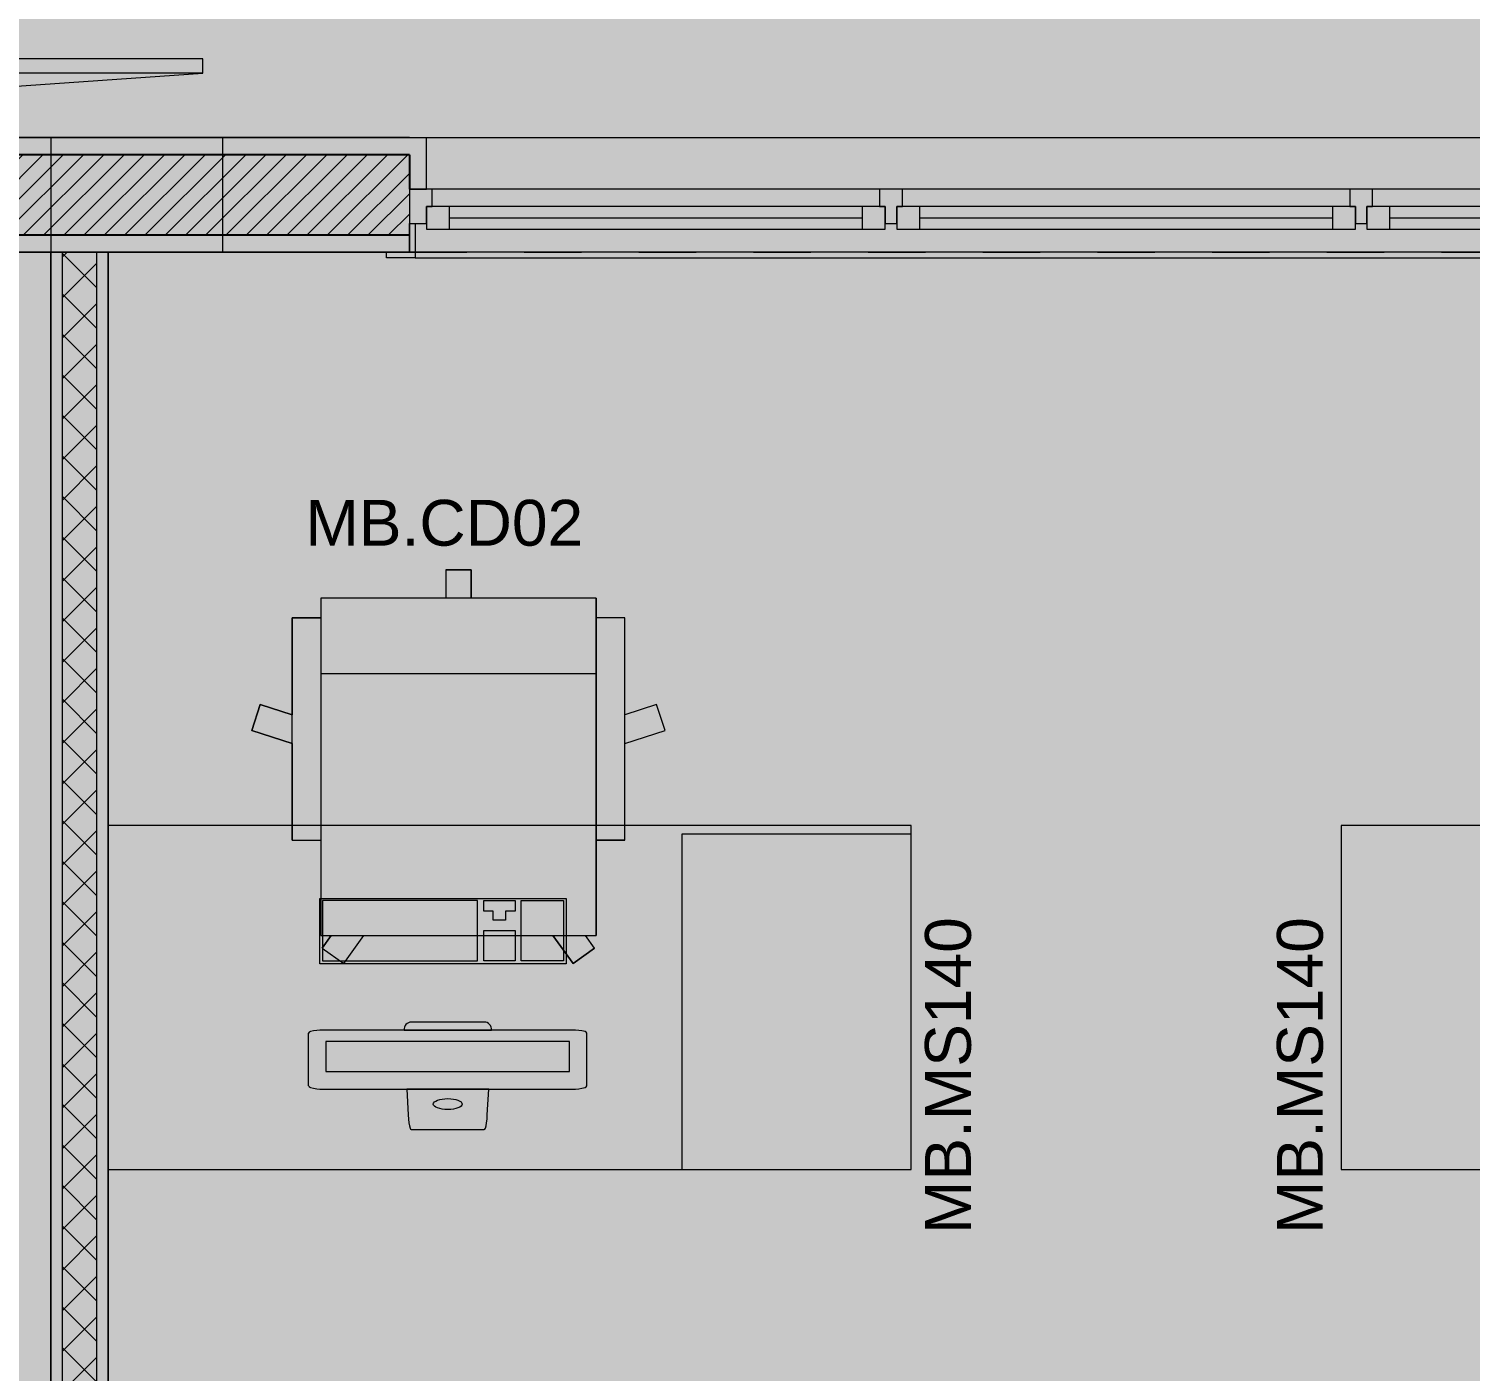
# Model space of a CAD drawing. Header units: metres. Extents: x -77 to 21.6, y -70.6 to -27.7.
# Drawn here: x -62.853 to -60.339, y -49.253 to -46.91 of the extents above; entities that cross this region are included whole.
import ezdxf

# ---------------------------------------------------------------- set-up
doc = ezdxf.new("R2010")
doc.units = ezdxf.units.M
doc.header["$MEASUREMENT"] = 0
doc.linetypes.add('Dashed', pattern=[0.07, 0.045, -0.025])
for name, color, linetype in [('Concreto moldado in loco_Pilares.IFC Model', 7, 'Continuous'), ('Janelas Archicad', 7, 'Continuous'), ('MOBILIÁRIO', 7, 'Continuous'), ('NOTAS-LAYOUT.EXEC', 7, 'Continuous'), ('PAREDE CONSTRUIR', 7, 'Continuous')]:
    doc.layers.add(name, color=color, linetype=linetype)
for name, color, linetype, lineweight in [('Concreto moldado in loco_Pilares.IFC Model_Caneta_No__241', 7, 'Continuous', 13), ('Concreto moldado in loco_Pilares.IFC Model_Caneta_No__4', 7, 'Continuous', 20), ('Janelas Archicad_Caneta_No__10', 7, 'Continuous', 5), ('Janelas Archicad_Caneta_No__241', 7, 'Continuous', 13), ('MOBILIÁRIO_Caneta_No__96', 252, 'Continuous', 0), ('NOTAS-LAYOUT.EXEC_Caneta_No__99', 7, 'Continuous', 20), ('PAREDE CONSTRUIR_Caneta_No__241', 7, 'Continuous', 13), ('PAREDE CONSTRUIR_Caneta_No__3', 7, 'Continuous', 25), ('PAREDE CONSTRUIR_Caneta_No__83', 84, 'Continuous', 0)]:
    doc.layers.add(name, color=color, linetype=linetype, lineweight=lineweight)
for name, color, linetype, lineweight, true_color in [('Janelas Archicad_Caneta_No__9', 7, 'Continuous', 5, 0x020202), ('LAJES.EST_Caneta_No__18', 7, 'Continuous', 0, 0xdfdfdf), ('LAJES.EST_Caneta_No__254', 7, 'Continuous', 0, 0xd1c9ad), ('MOBILIÁRIO_Caneta_No__19', 7, 'Continuous', 0, 0xe9e9e9), ('ZONA_Caneta_No__56', 7, 'Continuous', 0, 0xffe495)]:
    doc.layers.add(name, color=color, linetype=linetype, lineweight=lineweight, true_color=true_color)
doc.styles.add('GENERATED_STYLE_1', font='arial.ttf')

# ---------------------------------------------------------------- blocks, each defined once
blk = doc.blocks.new('Horizontal Multi-Sash Window 26_5')
at = {"layer": 'Janelas Archicad', "linetype": 'Continuous', "lineweight": 0, "true_color": 0xffffff}
for points in [[(-1.25, 0), (1.25, 0), (1.25, 0.05), (1.24, 0.06), (-1.24, 0.06), (-1.25, 0.05)], [(-1.25, 0), (-1.25, -0.06), (-1.21, -0.06), (-1.21, -0.03), (-1.22, -0.03), (-1.22, 0)], [(-1.22, 0.01), (-1.22, -0.03), (-1.18, -0.03), (-1.18, 0.01)], [(-0.46, 0.01), (-1.18, 0.01), (-1.18, -0.03), (-1.21, -0.03), (-1.21, -0.06), (-0.43, -0.06), (-0.43, -0.03), (-0.46, -0.03)], [(-0.46, -0.03), (-0.46, 0.01), (-1.18, 0.01), (-1.18, -0.03)], [(-0.42, -0.03), (-0.42, 0.01), (-0.46, 0.01), (-0.46, -0.03)], [(-0.41, -0.06), (-0.41, 0), (-0.42, 0), (-0.42, -0.03), (-0.43, -0.03), (-0.43, -0.06)], [(-0.41, 0), (-0.41, -0.06), (-0.39, -0.06), (-0.39, -0.03), (-0.4, -0.03), (-0.4, 0)], [(-0.4, 0.01), (-0.4, -0.03), (-0.36, -0.03), (-0.36, 0.01)], [(0.36, 0.01), (-0.36, 0.01), (-0.36, -0.03), (-0.39, -0.03), (-0.39, -0.06), (0.39, -0.06), (0.39, -0.03), (0.36, -0.03)], [(0.36, -0.03), (0.36, 0.01), (-0.36, 0.01), (-0.36, -0.03)], [(0.4, -0.03), (0.4, 0.01), (0.36, 0.01), (0.36, -0.03)], [(0.41, -0.06), (0.41, 0), (0.4, 0), (0.4, -0.03), (0.39, -0.03), (0.39, -0.06)], [(0.41, 0), (0.41, -0.06), (0.43, -0.06), (0.43, -0.03), (0.42, -0.03), (0.42, 0)], [(0.42, 0.01), (0.42, -0.03), (0.46, -0.03), (0.46, 0.01)], [(1.18, 0.01), (0.46, 0.01), (0.46, -0.03), (0.43, -0.03), (0.43, -0.06), (1.21, -0.06), (1.21, -0.03), (1.18, -0.03)], [(1.18, -0.03), (1.18, 0.01), (0.46, 0.01), (0.46, -0.03)]]:
    blk.add_hatch(color=7, dxfattribs=at).paths.add_polyline_path(points)
at = {"layer": 'Janelas Archicad_Caneta_No__10', "color": 7, "linetype": 'Continuous', "lineweight": 5}
for p, q in [((-1.24, 0.06), (-1.29, 0.06)), ((-1.29, 0.06), (-1.29, 0.05)), ((-1.24, 0.05), (-1.24, 0.06)), ((-1.29, 0.05), (-1.24, 0.05)), ((-1.24, 0.05), (-1.25, 0.05)), ((-1.25, 0.05), (-1.25, 0)), ((-1.24, 0), (-1.24, 0.05)), ((-1.25, 0), (-1.24, 0))]:
    blk.add_line(p, q, dxfattribs=at)
at = {"layer": 'Janelas Archicad_Caneta_No__241', "color": 7, "linetype": 'Continuous', "lineweight": 13}
for p, q in [((-1.29, 0.05), (-1.25, 0.05)), ((-1.25, 0.02), (-1.25, 0.05)), ((-1.25, 0), (-1.25, 0.02)), ((-1.25, -0.06), (-1.25, 0)), ((-1.22, -0.06), (-1.22, -0.15)), ((-1.25, -0.15), (-1.22, -0.15))]:
    blk.add_line(p, q, dxfattribs=at)
at = {"layer": 'Janelas Archicad_Caneta_No__9', "color": 18, "linetype": 'Continuous', "lineweight": 5, "true_color": 0x020202}
for p, q in [((-1.24, 0.06), (1.24, 0.06)), ((-1.25, 0), (-1.22, 0)), ((-1.22, 0.01), (-1.18, 0.01)), ((-1.22, -0.03), (-1.22, 0.01)), ((-1.22, 0), (-1.22, -0.03)), ((-1.18, 0.01), (-0.46, 0.01)), ((-1.18, 0.01), (-1.18, -0.03)), ((-1.18, 0.01), (-0.46, 0.01)), ((-0.46, -0.03), (-0.46, 0.01)), ((-0.46, 0.01), (-0.42, 0.01)), ((-0.42, 0.01), (-0.42, -0.03)), ((-0.42, -0.03), (-0.42, 0)), ((-0.42, 0), (-0.41, 0)), ((-0.41, 0), (-0.4, 0)), ((-0.4, 0.01), (-0.36, 0.01)), ((-0.4, -0.03), (-0.4, 0.01)), ((-0.4, 0), (-0.4, -0.03)), ((-0.36, 0.01), (0.36, 0.01)), ((-0.36, 0.01), (-0.36, -0.03)), ((-0.36, 0.01), (0.36, 0.01)), ((0.36, -0.03), (0.36, 0.01)), ((0.36, 0.01), (0.4, 0.01)), ((0.4, 0.01), (0.4, -0.03)), ((0.4, -0.03), (0.4, 0)), ((0.4, 0), (0.41, 0)), ((0.41, 0), (0.42, 0)), ((0.42, 0.01), (0.46, 0.01)), ((0.42, -0.03), (0.42, 0.01)), ((0.42, 0), (0.42, -0.03)), ((0.46, 0.01), (1.18, 0.01)), ((0.46, 0.01), (0.46, -0.03)), ((0.46, 0.01), (1.18, 0.01)), ((-1.18, -0.01), (-0.46, -0.01)), ((-0.36, -0.01), (0.36, -0.01)), ((0.46, -0.01), (1.18, -0.01)), ((-1.22, -0.03), (-1.21, -0.03)), ((-1.18, -0.03), (-1.22, -0.03)), ((-1.21, -0.03), (-1.21, -0.06)), ((-0.46, -0.03), (-1.18, -0.03)), ((-0.42, -0.03), (-0.46, -0.03)), ((-0.43, -0.06), (-0.43, -0.03)), ((-0.43, -0.03), (-0.42, -0.03)), ((-0.4, -0.03), (-0.39, -0.03)), ((-0.36, -0.03), (-0.4, -0.03)), ((-0.39, -0.03), (-0.39, -0.06)), ((0.36, -0.03), (-0.36, -0.03)), ((0.4, -0.03), (0.36, -0.03)), ((0.39, -0.06), (0.39, -0.03)), ((0.39, -0.03), (0.4, -0.03)), ((0.42, -0.03), (0.43, -0.03)), ((0.46, -0.03), (0.42, -0.03)), ((0.43, -0.03), (0.43, -0.06)), ((1.18, -0.03), (0.46, -0.03)), ((-1.21, -0.06), (-1.25, -0.06)), ((-0.43, -0.06), (-1.21, -0.06)), ((-0.41, -0.06), (-0.43, -0.06)), ((-0.39, -0.06), (-0.41, -0.06)), ((0.39, -0.06), (-0.39, -0.06)), ((0.41, -0.06), (0.39, -0.06)), ((0.43, -0.06), (0.41, -0.06)), ((1.21, -0.06), (0.43, -0.06)), ((-1.22, -0.15), (1.22, -0.15))]:
    blk.add_line(p, q, dxfattribs=at)
at = {"layer": 'Janelas Archicad_Caneta_No__9', "color": 18, "linetype": 'Dashed', "lineweight": 5, "true_color": 0x020202}
blk.add_line((-1.25, 0.05), (1.25, 0.05), dxfattribs=at)
blk = doc.blocks.new('Office Chair 04 10[57]_6', base_point=(-62.4607, -48.536))
at = {"layer": 'MOBILIÁRIO_Caneta_No__19', "linetype": 'Continuous', "lineweight": 0, "true_color": 0xe9e9e9}
blk.add_hatch(color=254, dxfattribs=at).paths.add_polyline_path([(-61.8134, -47.938), (-61.8634, -47.938), (-61.8634, -47.9036), (-62.0814, -47.9036), (-62.0814, -47.8542), (-62.1254, -47.8542), (-62.1254, -47.9036), (-62.3434, -47.9036), (-62.3434, -47.938), (-62.3934, -47.938), (-62.3934, -48.1075), (-62.4492, -48.0894), (-62.4639, -48.1346), (-62.3934, -48.1575), (-62.3934, -48.3259), (-62.3434, -48.3259), (-62.3434, -48.4926), (-62.3251, -48.4926), (-62.3409, -48.5143), (-62.3035, -48.5414), (-62.2681, -48.4926), (-61.9388, -48.4926), (-61.9033, -48.5414), (-61.866, -48.5143), (-61.8817, -48.4926), (-61.8634, -48.4926), (-61.8634, -48.3259), (-61.8134, -48.3259), (-61.8134, -48.1575), (-61.743, -48.1346), (-61.7577, -48.0894), (-61.8134, -48.1075)])
at = {"layer": 'MOBILIÁRIO_Caneta_No__96', "color": 252, "linetype": 'Continuous', "lineweight": 0}
for p, q in [((-62.1254, -47.8542), (-62.1254, -47.9036)), ((-62.1254, -47.8542), (-62.0814, -47.8542)), ((-62.0814, -47.8542), (-62.0814, -47.9036)), ((-61.8634, -47.9036), (-62.3434, -47.9036)), ((-62.3434, -47.9036), (-62.3434, -48.4926)), ((-62.3434, -47.9036), (-62.3434, -48.4926)), ((-61.8634, -47.9036), (-61.8634, -48.4926)), ((-61.8634, -48.4926), (-61.8634, -47.9036)), ((-61.8634, -47.9036), (-61.8634, -48.4926)), ((-62.3934, -48.3259), (-62.3934, -47.938)), ((-62.3934, -47.938), (-62.3434, -47.938)), ((-61.8134, -47.938), (-61.8634, -47.938)), ((-61.8134, -48.3259), (-61.8134, -47.938)), ((-62.3434, -48.0351), (-61.8634, -48.0351)), ((-62.4639, -48.1346), (-62.4492, -48.0894)), ((-62.4492, -48.0894), (-62.3934, -48.1075)), ((-61.7577, -48.0894), (-61.8134, -48.1075)), ((-61.743, -48.1346), (-61.7577, -48.0894)), ((-62.3934, -48.1575), (-62.4639, -48.1346)), ((-61.8134, -48.1575), (-61.743, -48.1346)), ((-62.3934, -48.3259), (-62.3434, -48.3259)), ((-62.3934, -48.3259), (-62.3434, -48.3259)), ((-61.8134, -48.3259), (-61.8634, -48.3259)), ((-61.8134, -48.3259), (-61.8634, -48.3259)), ((-62.3434, -48.4926), (-61.8634, -48.4926)), ((-62.3409, -48.5143), (-62.3251, -48.4926)), ((-62.3035, -48.5414), (-62.2681, -48.4926)), ((-61.9033, -48.5414), (-61.9388, -48.4926)), ((-61.866, -48.5143), (-61.8817, -48.4926)), ((-62.3409, -48.5143), (-62.3035, -48.5414)), ((-61.866, -48.5143), (-61.9033, -48.5414))]:
    blk.add_line(p, q, dxfattribs=at)
at = {"layer": 'MOBILIÁRIO_Caneta_No__96', "color": 252, "linetype": 'Continuous', "lineweight": 0, "flags": 128}
blk.add_lwpolyline([(-61.8134, -47.938), (-61.8634, -47.938), (-61.8634, -47.9036), (-62.0814, -47.9036), (-62.0814, -47.8542), (-62.1254, -47.8542), (-62.1254, -47.9036), (-62.3434, -47.9036), (-62.3434, -47.938), (-62.3934, -47.938), (-62.3934, -48.1075), (-62.4492, -48.0894), (-62.4639, -48.1346), (-62.3934, -48.1575), (-62.3934, -48.3259), (-62.3434, -48.3259), (-62.3434, -48.4926), (-62.3251, -48.4926), (-62.3409, -48.5143), (-62.3035, -48.5414), (-62.2681, -48.4926), (-61.9388, -48.4926), (-61.9033, -48.5414), (-61.866, -48.5143), (-61.8817, -48.4926), (-61.8634, -48.4926), (-61.8634, -48.3259), (-61.8134, -48.3259), (-61.8134, -48.1575), (-61.743, -48.1346), (-61.7577, -48.0894), (-61.8134, -48.1075)], close=True, dxfattribs=at)
blk = doc.blocks.new('Flat Panel TV 26[68]_6', base_point=(-62.5493, -46.9627))
at = {"layer": 'MOBILIÁRIO_Caneta_No__96', "color": 252, "linetype": 'Continuous', "lineweight": 0}
for p, q in [((-63.8881, -46.9727), (-63.7925, -46.9727)), ((-63.8881, -46.9789), (-63.8881, -46.9727)), ((-63.7925, -46.9789), (-63.8881, -46.9789)), ((-63.7925, -46.9727), (-63.7925, -46.9789)), ((-63.7686, -46.9727), (-63.673, -46.9727)), ((-63.7686, -46.9789), (-63.7686, -46.9727)), ((-63.673, -46.9789), (-63.7686, -46.9789)), ((-63.673, -46.9727), (-63.673, -46.9789)), ((-63.6491, -46.9727), (-63.6012, -46.9727)), ((-63.6491, -46.9789), (-63.6491, -46.9727)), ((-63.6012, -46.9789), (-63.6491, -46.9789)), ((-63.6012, -46.9727), (-63.6012, -46.9789)), ((-62.5493, -46.9877), (-63.9838, -46.9877))]:
    blk.add_line(p, q, dxfattribs=at)
at = {"layer": 'MOBILIÁRIO_Caneta_No__96', "color": 252, "linetype": 'Continuous', "lineweight": 0, "flags": 128}
for points in [[(-62.5493, -46.9627), (-63.9838, -46.9627), (-63.9838, -46.9877), (-63.6251, -47.0127), (-62.9079, -47.0127), (-62.5493, -46.9877)], [(-63.1165, -47.0127), (-63.4165, -47.0127), (-63.4165, -47.0227), (-63.1165, -47.0227)], [(-63.254, -47.0227), (-63.279, -47.0227), (-63.279, -47.0902), (-63.254, -47.0902)], [(-63.2515, -47.0902), (-63.2815, -47.0902), (-63.2815, -47.1002), (-63.2515, -47.1002)]]:
    blk.add_lwpolyline(points, close=True, dxfattribs=at)
at = {"layer": 'MOBILIÁRIO_Caneta_No__96', "color": 252, "linetype": 'Continuous', "lineweight": 0}
blk.add_arc((-63.2665, -47.0564), 0.0125, 179.9983, 359.9983, dxfattribs=at)
blk = doc.blocks.new('Office Desk Rect 26[79]_6', base_point=(-62.714, -48.9006))
at = {"layer": 'MOBILIÁRIO_Caneta_No__19', "linetype": 'Continuous', "lineweight": 0, "true_color": 0xe9e9e9}
blk.add_hatch(color=254, dxfattribs=at).paths.add_polyline_path([(-62.714, -48.9006), (-61.314, -48.9006), (-61.314, -48.3006), (-62.714, -48.3006)])
at = {"layer": 'MOBILIÁRIO_Caneta_No__96', "color": 252, "linetype": 'Continuous', "lineweight": 0}
for p, q in [((-61.314, -48.3156), (-61.714, -48.3156)), ((-61.714, -48.3156), (-61.714, -48.9006))]:
    blk.add_line(p, q, dxfattribs=at)
at = {"layer": 'MOBILIÁRIO_Caneta_No__96', "color": 252, "linetype": 'Continuous', "lineweight": 0, "flags": 128}
blk.add_lwpolyline([(-62.714, -48.9006), (-61.314, -48.9006), (-61.314, -48.3006), (-62.714, -48.3006)], close=True, dxfattribs=at)
blk = doc.blocks.new('Keyboard (Apple) 26[80]_6', base_point=(-62.3453, -48.4278))
at = {"layer": 'MOBILIÁRIO_Caneta_No__19', "linetype": 'Continuous', "lineweight": 0, "true_color": 0xe9e9e9}
blk.add_hatch(color=254, dxfattribs=at).paths.add_polyline_path([(-62.3453, -48.5418), (-61.9153, -48.5418), (-61.9153, -48.4278), (-62.3453, -48.4278)])
at = {"layer": 'MOBILIÁRIO_Caneta_No__96', "color": 252, "linetype": 'Continuous', "lineweight": 0}
for p, q in [((-62.0699, -48.4313), (-62.3403, -48.4313)), ((-62.3403, -48.4313), (-62.3403, -48.5368)), ((-62.0699, -48.5368), (-62.0699, -48.4313)), ((-62.0592, -48.4313), (-62.0046, -48.4313)), ((-62.0592, -48.4498), (-62.0592, -48.4313)), ((-62.0046, -48.4313), (-62.0046, -48.4498)), ((-61.994, -48.5368), (-61.994, -48.4313)), ((-61.994, -48.4313), (-61.9203, -48.4313)), ((-61.9203, -48.4313), (-61.9203, -48.5368)), ((-62.0427, -48.4498), (-62.0592, -48.4498)), ((-62.0427, -48.4658), (-62.0427, -48.4498)), ((-62.0046, -48.4498), (-62.0211, -48.4498)), ((-62.0211, -48.4498), (-62.0211, -48.4658)), ((-62.0592, -48.4838), (-62.0046, -48.4838)), ((-62.0592, -48.5368), (-62.0592, -48.4838)), ((-62.0211, -48.4658), (-62.0427, -48.4658)), ((-62.0046, -48.4838), (-62.0046, -48.5368)), ((-62.3403, -48.5368), (-62.0699, -48.5368)), ((-62.0046, -48.5368), (-62.0592, -48.5368)), ((-61.9203, -48.5368), (-61.994, -48.5368))]:
    blk.add_line(p, q, dxfattribs=at)
at = {"layer": 'MOBILIÁRIO_Caneta_No__96', "color": 252, "linetype": 'Continuous', "lineweight": 0, "flags": 128}
blk.add_lwpolyline([(-62.3453, -48.5418), (-62.3453, -48.4278), (-61.9153, -48.4278), (-61.9153, -48.5418)], close=True, dxfattribs=at)
blk = doc.blocks.new('iMac 26[81]_6', base_point=(-62.122, -48.6434))
at = {"layer": 'MOBILIÁRIO_Caneta_No__19', "linetype": 'Continuous', "lineweight": 0, "true_color": 0xe9e9e9}
for points in [[(-62.3646, -48.663), (-62.3646, -48.7548), (-62.3645, -48.7549, 0.267414), (-62.3616, -48.7577, 0.076493), (-62.3392, -48.7604), (-62.3392, -48.6574, 0.076493), (-62.3616, -48.6601, 0.267414)], [(-61.8794, -48.663, 0.267414), (-61.8824, -48.6601, 0.064809), (-61.9048, -48.6574), (-62.3392, -48.6574), (-62.3392, -48.7604), (-61.9048, -48.7604, 0.076493), (-61.8825, -48.7577, 0.267414), (-61.8795, -48.7549)], [(-62.1855, -48.6434, 0.431428), (-62.1982, -48.6573), (-62.0459, -48.6573, 0.443051), (-62.0585, -48.6434)], [(-62.1857, -48.8308), (-62.0583, -48.8308), (-62.0573, -48.8306), (-62.0562, -48.8284), (-62.0552, -48.8245), (-62.0543, -48.819), (-62.0535, -48.8126), (-62.053, -48.8056), (-62.0506, -48.7604), (-62.1934, -48.7604), (-62.191, -48.8056), (-62.1905, -48.8126), (-62.1897, -48.819), (-62.1888, -48.8245), (-62.1878, -48.8284), (-62.1867, -48.8306)]]:
    blk.add_hatch(color=254, dxfattribs=at).paths.add_polyline_path(points)
at = {"layer": 'MOBILIÁRIO_Caneta_No__96', "color": 252, "linetype": 'Continuous', "lineweight": 0}
for p, q in [((-62.3646, -48.7548), (-62.3646, -48.663)), ((-61.9048, -48.6574), (-62.3392, -48.6574)), ((-61.8795, -48.7549), (-61.8794, -48.663)), ((-61.9094, -48.6774), (-62.3346, -48.6774)), ((-62.3346, -48.6774), (-62.3346, -48.7295)), ((-61.9094, -48.7295), (-61.9094, -48.6774)), ((-62.3346, -48.7295), (-61.9094, -48.7295)), ((-62.3645, -48.7549), (-62.3646, -48.7548)), ((-62.3392, -48.7604), (-61.9048, -48.7604))]:
    blk.add_line(p, q, dxfattribs=at)
at = {"layer": 'MOBILIÁRIO_Caneta_No__96', "color": 252, "linetype": 'Continuous', "lineweight": 0, "flags": 128}
blk.add_lwpolyline([(-62.1855, -48.6434, 0.431428), (-62.1982, -48.6573), (-62.0459, -48.6573, 0.443051), (-62.0585, -48.6434)], format="xyb", close=True, dxfattribs=at)
blk.add_lwpolyline([(-62.1857, -48.8308), (-62.0583, -48.8308), (-62.0573, -48.8306), (-62.0562, -48.8284), (-62.0552, -48.8245), (-62.0543, -48.819), (-62.0535, -48.8126), (-62.053, -48.8056), (-62.0506, -48.7604), (-62.1934, -48.7604), (-62.191, -48.8056), (-62.1905, -48.8126), (-62.1897, -48.819), (-62.1888, -48.8245), (-62.1878, -48.8284), (-62.1867, -48.8306)], close=True, dxfattribs=at)
at = {"layer": 'MOBILIÁRIO_Caneta_No__96', "color": 252, "linetype": 'Continuous', "lineweight": 0}
for centre, radius, start, end in [((-62.3606, -48.6641), 0.00416, 104.7669, 164.6524), ((-62.3416, -48.7317), 0.0743, 88.1194, 105.6162), ((-61.904, -48.745), 0.0876, 75.716, 90.5484), ((-61.8835, -48.6641), 0.00416, 15.3476, 75.2331), ((-62.3606, -48.7537), 0.00413, 196.441, 256.3266), ((-62.3416, -48.6864), 0.074, 254.391, 271.8878), ((-61.9024, -48.6864), 0.074, 268.1122, 285.609), ((-61.8835, -48.7537), 0.00413, 283.6734, 343.559)]:
    blk.add_arc(centre, radius, start, end, dxfattribs=at)
blk.add_ellipse((-62.122, -48.7866), major_axis=(0.0252, 0), ratio=0.377358, dxfattribs=at)
blk = doc.blocks.new('Office Desk Rect 26[85]_6', base_point=(-60.564, -48.9006))
at = {"layer": 'MOBILIÁRIO_Caneta_No__19', "linetype": 'Continuous', "lineweight": 0, "true_color": 0xe9e9e9}
blk.add_hatch(color=254, dxfattribs=at).paths.add_polyline_path([(-60.564, -48.9006), (-59.164, -48.9006), (-59.164, -48.3006), (-60.564, -48.3006)])
at = {"layer": 'MOBILIÁRIO_Caneta_No__96', "color": 252, "linetype": 'Continuous', "lineweight": 0}
for p, q in [((-59.164, -48.3156), (-59.564, -48.3156)), ((-59.564, -48.3156), (-59.564, -48.9006))]:
    blk.add_line(p, q, dxfattribs=at)
at = {"layer": 'MOBILIÁRIO_Caneta_No__96', "color": 252, "linetype": 'Continuous', "lineweight": 0, "flags": 128}
blk.add_lwpolyline([(-60.564, -48.9006), (-59.164, -48.9006), (-59.164, -48.3006), (-60.564, -48.3006)], close=True, dxfattribs=at)
blk = doc.blocks.new('Label_115_6', base_point=(-60.564, -48.9006))
at = {"layer": 'NOTAS-LAYOUT.EXEC_Caneta_No__99', "color": 7, "lineweight": 20, "insert": (-60.6759, -48.6242), "char_height": 0.08, "attachment_point": 2, "rotation": 90, "style": 'GENERATED_STYLE_1'}
blk.add_mtext('\\A1;{\\pqc;\\pt0,99;\\fArial|b0|i0|c0|p0;\\W1.000000;MB.MS140\\fArial|b0|i0|c0|p0;\\W1.000000;\\A1{\\H.66x;\\S^  ;}\\fArial|b0|i0|c0|p0;\\W1.000000;\\fArial|b0|i0|c0|p0;\\W1.000000;\\A1{\\H.66x;\\S^  ;}\\fArial|b0|i0|c0|p0;\\W1.000000;\\fArial|b0|i0|c0|p0;\\W1.000000;\\fArial|b0|i0|c0|p0;\\W1.000000;\\fArial|b0|i0|c0|p0;\\W1.000000;\\fArial|b0|i0|c0|p0;\\W1.000000;\\fArial|b0|i0|c0|p0;\\W1.000000;\\fArial|b0|i0|c0|p0;\\W1.000000;\\A1{\\H.66x;\\S^  ;}\\fArial|b0|i0|c0|p0;\\W1.000000;\\fArial|b0|i0|c0|p0;\\W1.000000;\\A1{\\H.66x;\\S^  ;}\\fArial|b0|i0|c0|p0;\\W1.000000;\\fArial|b0|i0|c0|p0;\\W1.000000;\\fArial|b0|i0|c0|p0;\\W1.000000;\\fArial|b0|i0|c0|p0;\\W1.000000;\\fArial|b0|i0|c0|p0;\\W1.000000;\\fArial|b0|i0|c0|p0;\\W1.000000;\\fArial|b0|i0|c0|p0;\\W1.000000;\\A1{\\H.66x;\\S^  ;}\\fArial|b0|i0|c0|p0;\\W1.000000;\\fArial|b0|i0|c0|p0;\\W1.000000;\\A1{\\H.66x;\\S^  ;}\\fArial|b0|i0|c0|p0;\\W1.000000;\\fArial|b0|i0|c0|p0;\\W1.000000;\\fArial|b0|i0|c0|p0;\\W1.000000;\\fArial|b0|i0|c0|p0;\\W1.000000;\\fArial|b0|i0|c0|p0;\\W1.000000;\\fArial|b0|i0|c0|p0;\\W1.000000;\\fArial|b0|i0|c0|p0;\\W1.000000;\\A1{\\H.66x;\\S^  ;}\\fArial|b0|i0|c0|p0;\\W1.000000;\\fArial|b0|i0|c0|p0;\\W1.000000;\\A1{\\H.66x;\\S^  ;}\\fArial|b0|i0|c0|p0;\\W1.000000;\\fArial|b0|i0|c0|p0;\\W1.000000;\\fArial|b0|i0|c0|p0;\\W1.000000;\\fArial|b0|i0|c0|p0;\\W1.000000;\\fArial|b0|i0|c0|p0;\\W1.000000;\\fArial|b0|i0|c0|p0;\\W1.000000;\\fArial|b0|i0|c0|p0;\\W1.000000;\\A1{\\H.66x;\\S^  ;}\\fArial|b0|i0|c0|p0;\\W1.000000;\\fArial|b0|i0|c0|p0;\\W1.000000;\\A1{\\H.66x;\\S^  ;}\\fArial|b0|i0|c0|p0;\\W1.000000;\\fArial|b0|i0|c0|p0;\\W1.000000;\\fArial|b0|i0|c0|p0;\\W1.000000;\\fArial|b0|i0|c0|p0;\\W1.000000;\\fArial|b0|i0|c0|p0;\\W1.000000;\\fArial|b0|i0|c0|p0;\\W1.000000;\\fArial|b0|i0|c0|p0;\\W1.000000;\\A1{\\H.66x;\\S^  ;}\\fArial|b0|i0|c0|p0;\\W1.000000;}', dxfattribs=at)
blk = doc.blocks.new('Label_116_6', base_point=(-61.314, -48.9006))
at = {"layer": 'NOTAS-LAYOUT.EXEC_Caneta_No__99', "color": 7, "lineweight": 20, "insert": (-61.2897, -48.6242), "char_height": 0.08, "attachment_point": 2, "rotation": 90, "style": 'GENERATED_STYLE_1'}
blk.add_mtext('\\A1;{\\pqc;\\pt0,99;\\fArial|b0|i0|c0|p0;\\W1.000000;MB.MS140\\fArial|b0|i0|c0|p0;\\W1.000000;\\A1{\\H.66x;\\S^  ;}\\fArial|b0|i0|c0|p0;\\W1.000000;\\fArial|b0|i0|c0|p0;\\W1.000000;\\A1{\\H.66x;\\S^  ;}\\fArial|b0|i0|c0|p0;\\W1.000000;\\fArial|b0|i0|c0|p0;\\W1.000000;\\fArial|b0|i0|c0|p0;\\W1.000000;\\fArial|b0|i0|c0|p0;\\W1.000000;\\fArial|b0|i0|c0|p0;\\W1.000000;\\fArial|b0|i0|c0|p0;\\W1.000000;\\fArial|b0|i0|c0|p0;\\W1.000000;\\A1{\\H.66x;\\S^  ;}\\fArial|b0|i0|c0|p0;\\W1.000000;\\fArial|b0|i0|c0|p0;\\W1.000000;\\A1{\\H.66x;\\S^  ;}\\fArial|b0|i0|c0|p0;\\W1.000000;\\fArial|b0|i0|c0|p0;\\W1.000000;\\fArial|b0|i0|c0|p0;\\W1.000000;\\fArial|b0|i0|c0|p0;\\W1.000000;\\fArial|b0|i0|c0|p0;\\W1.000000;\\fArial|b0|i0|c0|p0;\\W1.000000;\\fArial|b0|i0|c0|p0;\\W1.000000;\\A1{\\H.66x;\\S^  ;}\\fArial|b0|i0|c0|p0;\\W1.000000;\\fArial|b0|i0|c0|p0;\\W1.000000;\\A1{\\H.66x;\\S^  ;}\\fArial|b0|i0|c0|p0;\\W1.000000;\\fArial|b0|i0|c0|p0;\\W1.000000;\\fArial|b0|i0|c0|p0;\\W1.000000;\\fArial|b0|i0|c0|p0;\\W1.000000;\\fArial|b0|i0|c0|p0;\\W1.000000;\\fArial|b0|i0|c0|p0;\\W1.000000;\\fArial|b0|i0|c0|p0;\\W1.000000;\\A1{\\H.66x;\\S^  ;}\\fArial|b0|i0|c0|p0;\\W1.000000;\\fArial|b0|i0|c0|p0;\\W1.000000;\\A1{\\H.66x;\\S^  ;}\\fArial|b0|i0|c0|p0;\\W1.000000;\\fArial|b0|i0|c0|p0;\\W1.000000;\\fArial|b0|i0|c0|p0;\\W1.000000;\\fArial|b0|i0|c0|p0;\\W1.000000;\\fArial|b0|i0|c0|p0;\\W1.000000;\\fArial|b0|i0|c0|p0;\\W1.000000;\\fArial|b0|i0|c0|p0;\\W1.000000;\\A1{\\H.66x;\\S^  ;}\\fArial|b0|i0|c0|p0;\\W1.000000;\\fArial|b0|i0|c0|p0;\\W1.000000;\\A1{\\H.66x;\\S^  ;}\\fArial|b0|i0|c0|p0;\\W1.000000;\\fArial|b0|i0|c0|p0;\\W1.000000;\\fArial|b0|i0|c0|p0;\\W1.000000;\\fArial|b0|i0|c0|p0;\\W1.000000;\\fArial|b0|i0|c0|p0;\\W1.000000;\\fArial|b0|i0|c0|p0;\\W1.000000;\\fArial|b0|i0|c0|p0;\\W1.000000;\\A1{\\H.66x;\\S^  ;}\\fArial|b0|i0|c0|p0;\\W1.000000;}', dxfattribs=at)
blk = doc.blocks.new('Label_120_6', base_point=(-62.258, -47.7079))
at = {"layer": 'NOTAS-LAYOUT.EXEC_Caneta_No__99', "color": 7, "lineweight": 20, "insert": (-62.0153, -47.7323), "char_height": 0.08, "attachment_point": 2, "style": 'GENERATED_STYLE_1'}
blk.add_mtext('\\A1;{\\pqc;\\pt0,99;\\fArial|b0|i0|c0|p0;\\W1.000000;MB.CD02\\fArial|b0|i0|c0|p0;\\W1.000000;\\A1{\\H.66x;\\S^  ;}\\fArial|b0|i0|c0|p0;\\W1.000000;\\fArial|b0|i0|c0|p0;\\W1.000000;\\A1{\\H.66x;\\S^  ;}\\fArial|b0|i0|c0|p0;\\W1.000000;\\fArial|b0|i0|c0|p0;\\W1.000000;\\fArial|b0|i0|c0|p0;\\W1.000000;\\fArial|b0|i0|c0|p0;\\W1.000000;\\fArial|b0|i0|c0|p0;\\W1.000000;\\fArial|b0|i0|c0|p0;\\W1.000000;\\fArial|b0|i0|c0|p0;\\W1.000000;\\A1{\\H.66x;\\S^  ;}\\fArial|b0|i0|c0|p0;\\W1.000000;\\fArial|b0|i0|c0|p0;\\W1.000000;\\A1{\\H.66x;\\S^  ;}\\fArial|b0|i0|c0|p0;\\W1.000000;\\fArial|b0|i0|c0|p0;\\W1.000000;\\fArial|b0|i0|c0|p0;\\W1.000000;\\fArial|b0|i0|c0|p0;\\W1.000000;\\fArial|b0|i0|c0|p0;\\W1.000000;\\fArial|b0|i0|c0|p0;\\W1.000000;\\fArial|b0|i0|c0|p0;\\W1.000000;\\A1{\\H.66x;\\S^  ;}\\fArial|b0|i0|c0|p0;\\W1.000000;\\fArial|b0|i0|c0|p0;\\W1.000000;\\A1{\\H.66x;\\S^  ;}\\fArial|b0|i0|c0|p0;\\W1.000000;\\fArial|b0|i0|c0|p0;\\W1.000000;\\fArial|b0|i0|c0|p0;\\W1.000000;\\fArial|b0|i0|c0|p0;\\W1.000000;\\fArial|b0|i0|c0|p0;\\W1.000000;\\fArial|b0|i0|c0|p0;\\W1.000000;\\fArial|b0|i0|c0|p0;\\W1.000000;\\A1{\\H.66x;\\S^  ;}\\fArial|b0|i0|c0|p0;\\W1.000000;\\fArial|b0|i0|c0|p0;\\W1.000000;\\A1{\\H.66x;\\S^  ;}\\fArial|b0|i0|c0|p0;\\W1.000000;\\fArial|b0|i0|c0|p0;\\W1.000000;\\fArial|b0|i0|c0|p0;\\W1.000000;\\fArial|b0|i0|c0|p0;\\W1.000000;\\fArial|b0|i0|c0|p0;\\W1.000000;\\fArial|b0|i0|c0|p0;\\W1.000000;\\fArial|b0|i0|c0|p0;\\W1.000000;\\A1{\\H.66x;\\S^  ;}\\fArial|b0|i0|c0|p0;\\W1.000000;\\fArial|b0|i0|c0|p0;\\W1.000000;\\A1{\\H.66x;\\S^  ;}\\fArial|b0|i0|c0|p0;\\W1.000000;\\fArial|b0|i0|c0|p0;\\W1.000000;\\fArial|b0|i0|c0|p0;\\W1.000000;\\fArial|b0|i0|c0|p0;\\W1.000000;\\fArial|b0|i0|c0|p0;\\W1.000000;\\fArial|b0|i0|c0|p0;\\W1.000000;\\fArial|b0|i0|c0|p0;\\W1.000000;\\A1{\\H.66x;\\S^  ;}\\fArial|b0|i0|c0|p0;\\W1.000000;}', dxfattribs=at)

msp = doc.modelspace()

# ---------------------------------------------------------------- hatches: boundary and pattern name
at = {"layer": 'Concreto moldado in loco_Pilares.IFC Model', "linetype": 'Continuous', "lineweight": 0, "true_color": 0x000000}
msp.add_hatch(color=18, dxfattribs=at).paths.add_polyline_path([(-62.814, -47.1002), (-62.814, -47.3002), (-62.514, -47.3002), (-62.514, -47.1002)])
at = {"layer": 'LAJES.EST_Caneta_No__18', "linetype": 'Continuous', "lineweight": 0, "true_color": 0xdfdfdf}
h = msp.add_hatch(dxfattribs=at)
h.set_pattern_fill('Piso_Externo__0006', color=254, style=0, pattern_type=2)
h.set_pattern_definition([(45, (0, 0.6), (-0.1909188, 0.1909188), [0, -0.18, 0, -0.27]), (110, (0.6, 0.6), (0.253717, 0.09234544), [0, -0.132, 0, -0.228])])
h.paths.add_polyline_path([(-76.514, -65.1016), (-73.814, -65.1016, -0.414214), (-75.814, -67.1016), (-66.814, -67.1016, -0.414214), (-68.814, -65.1016), (-68.814, -62.301), (-68.814, -45.4002, -0.414214), (-66.514, -43.1002), (-65.914, -43.1002), (-65.914, -42.3002), (-66.514, -42.3002), (-66.514, -38.2041), (-65.114, -38.2041), (-65.114, -36.7038), (-66.514, -36.7038), (-66.514, -32.5997), (-65.114, -32.5997), (-56.714, -32.5997), (-53.814, -32.5997), (-44.014, -32.5997), (-44.014, -42.3002), (-53.814, -42.3002), (-53.814, -47.1002), (-44.014, -47.1002), (-44.014, -50.8516), (-45.6136, -50.8516), (-45.6136, -52.3506), (-44.014, -52.3506), (-44.014, -60.3006), (-48.9163, -60.3006), (-48.9163, -61.1006), (-44.3609, -61.1006), (-44.3609, -67.1016), (-44.014, -67.1016), (-41.514, -67.1016), (-41.514, -28.1016), (-41.714, -28.1016), (-41.714, -60.3006), (-43.014, -60.3006), (-43.014, -30.0016), (-66.514, -30.0016), (-66.514, -28.1016), (-76.514, -28.1016)])
h.paths.add_polyline_path([(-73.814, -45.1016), (-76.314, -45.1016), (-76.314, -43.0892), (-75.7984, -43.0908, -0.414214), (-73.8139, -45.0876)], flags=0)
h.paths.add_polyline_path([(-73.814, -45.5846, -0.009328), (-73.814, -45.6604)], flags=0)
h.paths.add_polyline_path([(-52.814, -46.3002), (-52.814, -43.1002), (-44.014, -43.1002), (-44.014, -46.3002)], flags=0)
h.paths.add_polyline_path([(-67.714, -34.1), (-76.314, -34.1), (-76.314, -32.5997), (-67.714, -32.5997)], flags=0)
at = {"layer": 'LAJES.EST_Caneta_No__254', "linetype": 'Continuous', "lineweight": 0, "true_color": 0xd1c9ad}
h = msp.add_hatch(dxfattribs=at)
h.set_pattern_fill('Haie_OD_0006', color=9, style=0, pattern_type=2)
h.set_pattern_definition([(45, (0, 0.5), (-0.159099, 0.159099), [0, -0.15, 0, -0.225]), (110, (0.5, 0.5), (0.21143084, 0.07695453), [0, -0.11, 0, -0.19])])
h.paths.add_polyline_path([(-65.114, -47.1002), (-66.514, -47.1002), (-66.514, -60.3006), (-56.514, -60.3006), (-44.014, -60.3006), (-44.014, -56.6006), (-50.5957, -56.6006), (-50.5957, -54.2479), (-52.6157, -54.2479), (-52.6157, -52.5506), (-50.5957, -52.5506), (-45.6136, -52.5506), (-45.6136, -50.8516), (-44.014, -50.8516), (-44.014, -47.1002), (-53.814, -47.1002), (-53.814, -42.3002), (-44.014, -42.3002), (-44.014, -37.1002), (-51.174, -37.1002), (-51.174, -32.5997), (-53.814, -32.5997), (-56.714, -32.5997), (-58.7637, -32.5997), (-58.7637, -34.9038), (-63.464, -34.9038), (-63.464, -36.5038), (-65.114, -36.5038), (-65.114, -38.4037), (-63.464, -38.4037), (-63.464, -42.1002), (-65.114, -42.1002), (-65.114, -42.3002)])
h.paths.add_polyline_path([(-60.5596, -42.1002), (-60.5596, -38.4037), (-58.8637, -38.4037), (-58.8637, -42.1002)], flags=0)
h.paths.add_polyline_path([(-59.064, -48.7001), (-59.064, -47.3002), (-56.714, -47.3002), (-56.714, -48.7001)], flags=0)
at = {"layer": 'PAREDE CONSTRUIR', "linetype": 'Continuous', "lineweight": 0, "true_color": 0xffffff}
for points in [[(-64.914, -47.1302), (-62.189, -47.1302), (-62.189, -47.1002), (-64.914, -47.1002)], [(-62.189, -47.1002), (-62.189, -47.1302), (-62.189, -47.1902), (-62.159, -47.1902), (-62.159, -47.1002)], [(-59.719, -47.1002), (-62.159, -47.1002), (-62.159, -47.1902), (-59.719, -47.1902)], [(-64.914, -47.3002), (-62.189, -47.3002), (-62.189, -47.2702), (-64.914, -47.2702)], [(-62.794, -52.3506), (-62.794, -47.3002), (-62.814, -47.3002), (-62.814, -52.3506)], [(-62.714, -52.3506), (-62.714, -47.3002), (-62.734, -47.3002), (-62.734, -52.3506)]]:
    msp.add_hatch(color=7, dxfattribs=at).paths.add_polyline_path(points)
at = {"layer": 'PAREDE CONSTRUIR', "linetype": 'Continuous', "lineweight": 0, "true_color": 0x000000}
h = msp.add_hatch(dxfattribs=at)
h.set_pattern_fill('common_brick_0006', color=18, style=0, pattern_type=2)
h.set_pattern_definition([(45, (0, 0), (-0.0176776695, 0.0176776695), [])])
h.paths.add_polyline_path([(-64.914, -47.1302), (-64.914, -47.2702), (-62.189, -47.2702), (-62.189, -47.2502), (-62.189, -47.1902), (-62.189, -47.1302)])
at = {"layer": 'PAREDE CONSTRUIR_Caneta_No__83', "linetype": 'Continuous', "lineweight": 0}
h = msp.add_hatch(dxfattribs=at)
h.set_pattern_fill('Placomur_0006', color=84, style=0, pattern_type=2)
h.set_pattern_definition([(45, (0, 0), (-0.03535534, 0.03535534), []), (135, (0, 0), (0.03535534, 0.03535534), [])])
h.paths.add_polyline_path([(-62.734, -52.3506), (-62.734, -47.3002), (-62.794, -47.3002), (-62.794, -52.3506)])

# ---------------------------------------------------------------- linework, layer by layer
at = {"layer": 'Concreto moldado in loco_Pilares.IFC Model_Caneta_No__241', "color": 7, "linetype": 'Continuous', "lineweight": 13, "flags": 128}
msp.add_lwpolyline([(-62.814, -47.1002), (-62.814, -47.3002), (-62.514, -47.3002), (-62.514, -47.1002)], close=True, dxfattribs=at)
at = {"layer": 'Concreto moldado in loco_Pilares.IFC Model_Caneta_No__4', "color": 7, "linetype": 'Continuous', "lineweight": 20, "flags": 128}
msp.add_lwpolyline([(-62.814, -47.1002), (-62.814, -47.3002), (-62.514, -47.3002), (-62.514, -47.1002)], close=True, dxfattribs=at)
at = {"layer": 'PAREDE CONSTRUIR_Caneta_No__241', "color": 7, "linetype": 'Continuous', "lineweight": 13}
for p, q in [((-62.189, -47.1002), (-62.159, -47.1002)), ((-62.159, -47.1902), (-62.159, -47.1002)), ((-62.189, -47.1902), (-62.189, -47.2502)), ((-62.189, -47.1902), (-62.159, -47.1902)), ((-62.189, -47.2502), (-62.189, -47.2702)), ((-62.189, -47.2702), (-62.189, -47.3002)), ((-62.794, -52.3506), (-62.794, -47.3002)), ((-62.734, -52.3506), (-62.734, -47.3002)), ((-62.229, -47.3002), (-62.189, -47.3002))]:
    msp.add_line(p, q, dxfattribs=at)
at = {"layer": 'PAREDE CONSTRUIR_Caneta_No__241', "color": 7, "linetype": 'Continuous', "lineweight": 13, "flags": 128}
for points in [[(-62.189, -47.1002), (-64.914, -47.1002)], [(-64.914, -47.3002), (-62.189, -47.3002)], [(-62.814, -47.3002), (-62.814, -52.3506)], [(-62.794, -47.3002), (-62.814, -47.3002)], [(-62.734, -47.3002), (-62.794, -47.3002)], [(-62.714, -47.3002), (-62.734, -47.3002)], [(-62.714, -52.3506), (-62.714, -47.3002)]]:
    msp.add_lwpolyline(points, dxfattribs=at)
at = {"layer": 'PAREDE CONSTRUIR_Caneta_No__3', "color": 7, "linetype": 'Continuous', "lineweight": 25}
for p, q in [((-62.189, -47.1302), (-64.914, -47.1302)), ((-62.189, -47.1302), (-62.189, -47.1902)), ((-64.914, -47.2702), (-62.189, -47.2702))]:
    msp.add_line(p, q, dxfattribs=at)
at = {"layer": 'ZONA_Caneta_No__56', "color": 41, "linetype": 'Continuous', "lineweight": 0, "true_color": 0xffe495, "flags": 128}
for points in [[(-56.514, -42.3002), (-64.914, -42.3002), (-64.914, -47.1002), (-56.514, -47.1002)], [(-62.814, -47.3002), (-66.164, -47.3002), (-66.164, -54.0506), (-62.814, -54.0506)], [(-59.164, -47.3002), (-62.714, -47.3002), (-62.714, -52.3506), (-59.164, -52.3506)]]:
    msp.add_lwpolyline(points, close=True, dxfattribs=at)

# ---------------------------------------------------------------- block references
at = {"layer": 'Janelas Archicad', "color": 18, "linetype": 'Continuous', "lineweight": 5, "true_color": 0x020202, "xscale": -1, "rotation": 180}
msp.add_blockref('Horizontal Multi-Sash Window 26_5', (-60.939, -47.2502), dxfattribs=at)
at = {"layer": 'MOBILIÁRIO', "color": 252, "linetype": 'Continuous', "lineweight": 0}
for name, p in [('Keyboard (Apple) 26[80]_6', (-62.3453, -48.4278)), ('iMac 26[81]_6', (-62.122, -48.6434))]:
    msp.add_blockref(name, p, dxfattribs=at)
at = {"layer": 'MOBILIÁRIO_Caneta_No__96', "color": 252, "linetype": 'Continuous', "lineweight": 0}
for name, p in [('Flat Panel TV 26[68]_6', (-62.5493, -46.9627)), ('Office Chair 04 10[57]_6', (-62.4607, -48.536)), ('Office Desk Rect 26[79]_6', (-62.714, -48.9006)), ('Office Desk Rect 26[85]_6', (-60.564, -48.9006))]:
    msp.add_blockref(name, p, dxfattribs=at)
at = {"layer": 'NOTAS-LAYOUT.EXEC', "color": 251, "linetype": 'Continuous', "lineweight": 5, "true_color": 0x6b6b6b}
for name, p in [('Label_120_6', (-62.258, -47.7079)), ('Label_116_6', (-61.314, -48.9006)), ('Label_115_6', (-60.564, -48.9006))]:
    msp.add_blockref(name, p, dxfattribs=at)

doc.saveas('drawing.dxf')
